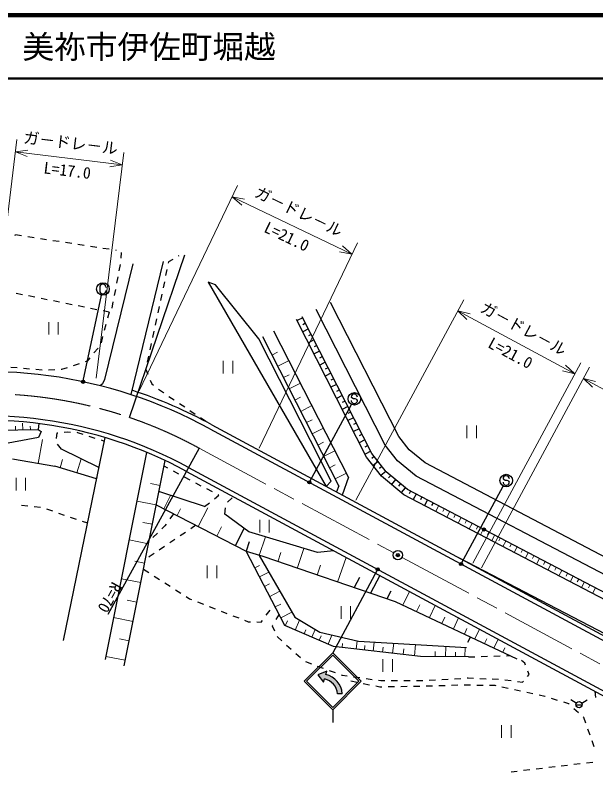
# Model space of a CAD drawing. Units: millimetres, scale not verified. Extents: x 40000 to 680000, y 20000 to 380000.
# Drawn here: x 403861 to 495626, y 259706 to 380000 of the extents above; entities that cross this region are included whole.
import ezdxf
from ezdxf.enums import TextEntityAlignment as Align

# ---------------------------------------------------------------- set-up
doc = ezdxf.new("R2010")
doc.units = ezdxf.units.MM
doc.header["$LTSCALE"] = 1000
doc.header["$PDMODE"] = 32
doc.header["$PDSIZE"] = 500
doc.linetypes.add('CHAIN', pattern=[18.5, 12, -1.5, 3.5, -1.5])
for name, color, linetype, lineweight in [('M-BGD-RSTR', 7, 'Continuous', 25), ('M-BMK', 2, 'CHAIN', 13), ('M-BMK-SRVR', 3, 'Continuous', 25), ('M-STR-HTXT', 7, 'Continuous', 13), ('M-STR-STRC', 7, 'Continuous', 25), ('M-TTL', 2, 'Continuous', 140), ('M-TTL-LINE', 7, 'Continuous', 50)]:
    doc.layers.add(name, color=color, linetype=linetype, lineweight=lineweight)
doc.layers.add('M-TTL-TXT', color=7, linetype='Continuous')
doc.styles.add('@ＭＳ ゴシック', font='')
doc.styles.add('ＭＳ ゴシック', font='')
doc.styles.get('@ＭＳ ゴシック').set_extended_font_data('@MS Gothic')
doc.styles.get('ＭＳ ゴシック').set_extended_font_data('MS Gothic')

msp = doc.modelspace()

# ---------------------------------------------------------------- hatches: boundary and pattern name
at = {"layer": 'M-STR-STRC'}
msp.add_hatch(color=256, dxfattribs=at).paths.add_polyline_path([(452744, 275014), (452579, 274495), (451667, 275679), (453137, 276243), (452971, 275724), (453009, 275715), (453065, 275701), (453122, 275687), (453177, 275671), (453233, 275654), (453288, 275636), (453343, 275618), (453398, 275598), (453452, 275577), (453506, 275556), (453560, 275533), (453613, 275510), (453665, 275485), (453718, 275460), (453770, 275434), (453821, 275407), (453872, 275379), (453922, 275350), (453972, 275320), (454021, 275290), (454070, 275258), (454118, 275226), (454166, 275193), (454213, 275159), (454260, 275124), (454306, 275089), (454351, 275052), (454396, 275015), (454439, 274977), (454483, 274938), (454525, 274899), (454567, 274859), (454608, 274818), (454649, 274776), (454689, 274734), (454728, 274691), (454766, 274647), (454803, 274603), (454840, 274558), (454876, 274512), (454911, 274466), (454945, 274419), (454979, 274372), (455012, 274324), (455043, 274275), (455074, 274226), (455104, 274176), (455134, 274126), (455162, 274075), (455189, 274024), (455216, 273973), (455242, 273920), (455266, 273868), (455290, 273815), (455313, 273762), (455335, 273708), (455356, 273654), (455376, 273599), (455395, 273544), (455413, 273489), (455430, 273434), (455447, 273378), (455462, 273322), (455476, 273266), (455489, 273209), (455502, 273152), (455513, 273095), (455523, 273038), (455532, 272981), (455541, 272924), (455548, 272866), (455554, 272808), (455560, 272750), (455564, 272692), (454821, 272691), (454816, 272736), (454811, 272781), (454806, 272826), (454799, 272870), (454792, 272915), (454784, 272959), (454775, 273004), (454766, 273048), (454755, 273092), (454744, 273135), (454732, 273179), (454720, 273222), (454706, 273265), (454692, 273308), (454677, 273351), (454662, 273393), (454645, 273435), (454628, 273477), (454611, 273518), (454592, 273560), (454573, 273600), (454553, 273641), (454532, 273681), (454511, 273721), (454489, 273760), (454466, 273799), (454443, 273838), (454419, 273876), (454394, 273914), (454368, 273951), (454342, 273988), (454316, 274024), (454288, 274060), (454261, 274096), (454232, 274131), (454203, 274165), (454173, 274199), (454143, 274232), (454112, 274265), (454080, 274298), (454048, 274329), (454016, 274360), (453983, 274391), (453949, 274421), (453915, 274451), (453880, 274480), (453845, 274508), (453809, 274535), (453773, 274562), (453736, 274589), (453699, 274614), (453662, 274640), (453624, 274664), (453586, 274688), (453547, 274711), (453508, 274733), (453468, 274755), (453428, 274776), (453388, 274796), (453347, 274816), (453306, 274835), (453265, 274853), (453223, 274870), (453181, 274887), (453139, 274903), (453097, 274918), (453054, 274933), (453011, 274947), (452968, 274960), (452924, 274972), (452881, 274983), (452837, 274994), (452793, 275004)])

# ---------------------------------------------------------------- linework, layer by layer
at = {"layer": 'M-BGD-RSTR'}
for p, q in [((403864, 345180), (403888, 345294)), ((403888, 345294), (404876, 345143)), ((405865, 344992), (406853, 344841)), ((407842, 344690), (408831, 344539)), ((409819, 344388), (410808, 344237)), ((411796, 344086), (412785, 343935)), ((413773, 343784), (414762, 343633)), ((415750, 343482), (416739, 343331)), ((417727, 343180), (418716, 343029)), ((419704, 342878), (419795, 342864)), ((420605, 342459), (420566, 341552)), ((421906, 316382), (430678, 342084)), ((429712, 341952), (429631, 341903)), ((422442, 340666), (417966, 322386)), ((420439, 340563), (420251, 339581)), ((427226, 341052), (422160, 319988)), ((428098, 340979), (428054, 340774)), ((428775, 341387), (428098, 340979)), ((427847, 339796), (427640, 338817)), ((420063, 338599), (419875, 337616)), ((427432, 337839), (427225, 336861)), ((435540, 337367), (434382, 337791)), ((434382, 337791), (453034, 305470)), ((442351, 328825), (435540, 337367)), ((404995, 335790), (404014, 335987)), ((419687, 336634), (419499, 335652)), ((427018, 335882), (426810, 334904)), ((406955, 335395), (405975, 335592)), ((408916, 335000), (407936, 335198)), ((410877, 334605), (409896, 334803)), ((419311, 334670), (419123, 333688)), ((464471, 313367), (453670, 334587)), ((412837, 334211), (411857, 334408)), ((414798, 333816), (413818, 334013)), ((416759, 333421), (415778, 333618)), ((418719, 333026), (417739, 333224)), ((426603, 333926), (426396, 332948)), ((462353, 312016), (451442, 333453)), ((418719, 333026), (418460, 332060)), ((449299, 332151), (448408, 331697)), ((460236, 310665), (449214, 332318)), ((418201, 331094), (417942, 330129)), ((426188, 331969), (425981, 330991)), ((459389, 310125), (448322, 331865)), ((449746, 331273), (449300, 331046)), ((425774, 330013), (425566, 329035)), ((456530, 306924), (444758, 330050)), ((450193, 330395), (449302, 329941)), ((417683, 329163), (417424, 328197)), ((453808, 306319), (442351, 328825)), ((454989, 305541), (442975, 329143)), ((450640, 329517), (450194, 329290)), ((451087, 328639), (450196, 328185)), ((416952, 327341), (416310, 326575)), ((425359, 328056), (425152, 327078)), ((451534, 327761), (451088, 327534)), ((424944, 326100), (424737, 325122)), ((451981, 326882), (451089, 326429)), ((452428, 326004), (451982, 325778)), ((413981, 324870), (413031, 324558)), ((415226, 325279), (414931, 325182)), ((415668, 325808), (415226, 325279)), ((452875, 325126), (451983, 324673)), ((404147, 324214), (403151, 324300)), ((406140, 324042), (405144, 324128)), ((408133, 323871), (407136, 323957)), ((410129, 323902), (409130, 323858)), ((411176, 323949), (411128, 323946)), ((412081, 324246), (411176, 323949)), ((424530, 324143), (424495, 323981)), ((424495, 323981), (424815, 323211)), ((453322, 324248), (452876, 324021)), ((453769, 323370), (452877, 322916)), ((454216, 322492), (453770, 322265)), ((417670, 321709), (417279, 321401)), ((417966, 322386), (417670, 321709)), ((425198, 322287), (425436, 321714)), ((425436, 321714), (425737, 321483)), ((454662, 321614), (453771, 321160)), ((426531, 320874), (427275, 320303)), ((427275, 320303), (427326, 320269)), ((455109, 320736), (454664, 320509)), ((428156, 319711), (428986, 319153)), ((455556, 319858), (454665, 319404)), ((456003, 318980), (455558, 318753)), ((429816, 318595), (430646, 318037)), ((456450, 318102), (455559, 317648)), ((431476, 317479), (432306, 316921)), ((456897, 317224), (456452, 316997)), ((407586, 315411), (407469, 314491)), ((433135, 316363), (433965, 315805)), ((434933, 315216), (553977, 251121)), ((457344, 316345), (456453, 315892)), ((457791, 315467), (457346, 315241)), ((392019, 314158), (407469, 314491)), ((407469, 314491), (407944, 314158)), ((407944, 314158), (407516, 313207)), ((411616, 314051), (412141, 314099)), ((412141, 314099), (412613, 314076)), ((413612, 314028), (413699, 314023)), ((413699, 314023), (414568, 313741)), ((434599, 314601), (553645, 250504)), ((458238, 314589), (457347, 314136)), ((407516, 313207), (394111, 310688)), ((410361, 313074), (410506, 313947)), ((410506, 313947), (410621, 313958)), ((418032, 313211), (411444, 281086)), ((415519, 313433), (416470, 313124)), ((417421, 312815), (417918, 312654)), ((458685, 313711), (458240, 313484)), ((459139, 312820), (458248, 312366)), ((466107, 311279), (464471, 313367)), ((411152, 311363), (410569, 312175)), ((459592, 311929), (459147, 311702)), ((464305, 309526), (462353, 312016)), ((417060, 308470), (411152, 311363)), ((424631, 310861), (418082, 278117)), ((432929, 311525), (418514, 285215)), ((460046, 311038), (459155, 310584)), ((462503, 307773), (460236, 310665)), ((468636, 309183), (466107, 311279)), ((403448, 309848), (410131, 308654)), ((421075, 277091), (427559, 309555)), ((461782, 307071), (459389, 310125)), ((460598, 310203), (460204, 309895)), ((461214, 309416), (460427, 308799)), ((467243, 307090), (464305, 309526)), ((559571, 261511), (468636, 309183)), ((416692, 306674), (410131, 308654)), ((427970, 308355), (427382, 308668)), ((431247, 308455), (550327, 244341)), ((461831, 308629), (461438, 308321)), ((416835, 307374), (416692, 306674)), ((429736, 307416), (428853, 307886)), ((431502, 306477), (430619, 306947)), ((430924, 307834), (549995, 243725)), ((456530, 306924), (455552, 304114)), ((462448, 307842), (461661, 307225)), ((465292, 304161), (461782, 307071)), ((465849, 304998), (462503, 307773)), ((463206, 307190), (462887, 306805)), ((558386, 259309), (467243, 307090)), ((433268, 305538), (432385, 306008)), ((453808, 306319), (453034, 305470)), ((463976, 306551), (463338, 305782)), ((464746, 305913), (464427, 305528)), ((433789, 302275), (426581, 304659)), ((435034, 304599), (434151, 305069)), ((454989, 305541), (454660, 304595)), ((465515, 305275), (464877, 304505)), ((557201, 257108), (465849, 304998)), ((466356, 304733), (466124, 304290)), ((435350, 303525), (436031, 304069)), ((436031, 304069), (435917, 304130)), ((437425, 302986), (438144, 303681)), ((556736, 256222), (465292, 304161)), ((467241, 304268), (466777, 303383)), ((468127, 303804), (467895, 303361)), ((469013, 303340), (468548, 302454)), ((404853, 302526), (405846, 302411)), ((406840, 302297), (407833, 302183)), ((426159, 302548), (440387, 295224)), ((433789, 302275), (434569, 302900)), ((436997, 301097), (437114, 302090)), ((469898, 302876), (469666, 302433)), ((408793, 301921), (409735, 301587)), ((410677, 301253), (411620, 300918)), ((428877, 301149), (428300, 300332)), ((440794, 298281), (436997, 301097)), ((412562, 300584), (413516, 300282)), ((414469, 299979), (415267, 299725)), ((427511, 299217), (427056, 298776)), ((427722, 299516), (427511, 299217)), ((432431, 299319), (431602, 298760)), ((438674, 296106), (440070, 298818)), ((426337, 298081), (425618, 297385)), ((430773, 298201), (429944, 297642)), ((451663, 295008), (440794, 298281)), ((427457, 295965), (426628, 295406)), ((429115, 297083), (428286, 296524)), ((440826, 296682), (440387, 295224)), ((425798, 294847), (425021, 294323)), ((440387, 295224), (442975, 294448)), ((446497, 283450), (440387, 295224)), ((454203, 295300), (451663, 295008)), ((425021, 294323), (424970, 294287)), ((442411, 294541), (448040, 284809)), ((442975, 294448), (463934, 287268)), ((554560, 252203), (474104, 294125)), ((424129, 292383), (424971, 291843)), ((425812, 291302), (426654, 290762)), ((461512, 291365), (460027, 288606)), ((427495, 290221), (428336, 289681)), ((458285, 291070), (457437, 289494)), ((429178, 289141), (430019, 288600)), ((463254, 288902), (462617, 287719)), ((430861, 288060), (431404, 287711)), ((431404, 287711), (431734, 287582)), ((432665, 287217), (433596, 286852)), ((434527, 286487), (435458, 286122)), ((444745, 286679), (444790, 286739)), ((463934, 287268), (483146, 278211)), ((436389, 285757), (437320, 285392)), ((443535, 285087), (444140, 285883)), ((445559, 285257), (445045, 284400)), ((438251, 285027), (439182, 284662)), ((440113, 284297), (440677, 284076)), ((440677, 284076), (441071, 284063)), ((442071, 284030), (442716, 284009)), ((442716, 284009), (442930, 284290)), ((448040, 284809), (451993, 282401)), ((444530, 283542), (444457, 283420)), ((444457, 283420), (444837, 282651)), ((454154, 280178), (446497, 283450)), ((445279, 281754), (445351, 281609)), ((445351, 281609), (445978, 281053)), ((451993, 282401), (458106, 280980)), ((475834, 281658), (475369, 280773)), ((446727, 280390), (447475, 279727)), ((458106, 280980), (475211, 279992)), ((467924, 278572), (454154, 280178)), ((448224, 279064), (448973, 278401)), ((475520, 278510), (467924, 278572)), ((475520, 278510), (476519, 278541)), ((477519, 278571), (478518, 278602)), ((479518, 278632), (480517, 278662)), ((481517, 278693), (482088, 278710)), ((484399, 277540), (483899, 277945)), ((449732, 277756), (450670, 277410)), ((451609, 277065), (452547, 276720)), ((484527, 277207), (484399, 277540)), ((453486, 276374), (454424, 276029)), ((455363, 275684), (455560, 275611)), ((455560, 275611), (456342, 275503)), ((484846, 275412), (485104, 275705)), ((485104, 275705), (484886, 276273)), ((456920, 274699), (457901, 274505)), ((457333, 275365), (458323, 275228)), ((458882, 274311), (459863, 274116)), ((459314, 275091), (460304, 274954)), ((461295, 274817), (461676, 274764)), ((461676, 274764), (462291, 274764)), ((463291, 274764), (464291, 274764)), ((465291, 274764), (466291, 274764)), ((467291, 274764), (468291, 274764)), ((469290, 274805), (470288, 274866)), ((471286, 274928), (472284, 274990)), ((473282, 275052), (474280, 275114)), ((475278, 275176), (475460, 275188)), ((475460, 275188), (476277, 275152)), ((477276, 275109), (478275, 275065)), ((479275, 275022), (480274, 274978)), ((481270, 274899), (482261, 274768)), ((483252, 274637), (484069, 274529)), ((484069, 274529), (484185, 274661)), ((460844, 273922), (461493, 273794)), ((461493, 273794), (461831, 273799)), ((462831, 273814), (463831, 273829)), ((464831, 273844), (465830, 273859)), ((466830, 273873), (467830, 273888)), ((468830, 273918), (469829, 273947)), ((470829, 273977), (471828, 274007)), ((472828, 274037), (473828, 274067)), ((474827, 274075), (475827, 274066)), ((476827, 274057), (477827, 274048)), ((478827, 274040), (479689, 274032)), ((479689, 274032), (479824, 274003)), ((480801, 273791), (481779, 273579)), ((482756, 273367), (483733, 273155)), ((495477, 273078), (495604, 272086)), ((484710, 272943), (485688, 272731)), ((486665, 272519), (487597, 272317)), ((487597, 272317), (487641, 272303)), ((488593, 271998), (489546, 271692)), ((490498, 271387), (491312, 271126)), ((491312, 271126), (491420, 271029)), ((492550, 271203), (491684, 271703)), ((492483, 270953), (493483, 270953)), ((493416, 271203), (494282, 271703)), ((492163, 270360), (492907, 269691)), ((493650, 269022), (493694, 268983)), ((493694, 268983), (494005, 268095)), ((494336, 267151), (494666, 266207)), ((494997, 265264), (495328, 264320)), ((489182, 261112), (488189, 260993)), ((491168, 261349), (490175, 261231)), ((493154, 261587), (492161, 261468)), ((495140, 261824), (494147, 261706)), ((483225, 260399), (482232, 260281)), ((485210, 260637), (484218, 260518)), ((487196, 260874), (486203, 260756))]:
    msp.add_line(p, q, dxfattribs=at)
at = {"layer": 'M-BGD-RSTR', "lineweight": 13}
for p, q in [((409149, 331477), (409149, 329477)), ((410649, 331477), (410649, 329477)), ((436742, 325345), (436742, 323345)), ((438242, 325345), (438242, 323345)), ((475257, 315093), (475257, 313093)), ((476757, 315093), (476757, 313093)), ((404007, 306851), (404007, 304851)), ((405507, 306851), (405507, 304851)), ((442521, 300198), (442521, 298198)), ((444021, 300198), (444021, 298198)), ((434203, 292980), (434203, 290980)), ((435703, 292980), (435703, 290980)), ((455378, 286539), (455378, 284539)), ((456878, 286539), (456878, 284539)), ((461981, 278165), (461981, 276165)), ((463481, 278165), (463481, 276165)), ((480741, 267698), (480741, 265698)), ((482241, 267698), (482241, 265698))]:
    msp.add_line(p, q, dxfattribs=at)
at = {"layer": 'M-BGD-RSTR', "lineweight": 18}
for p, q in [((444446, 326254), (445337, 326707)), ((445353, 324471), (447136, 325379)), ((446261, 322689), (447152, 323143)), ((447168, 320907), (448950, 321814)), ((448075, 319124), (448966, 319578)), ((448982, 317342), (450765, 318249)), ((405047, 314439), (405024, 315496)), ((449890, 315560), (450781, 316013)), ((403917, 314414), (403903, 315019)), ((406258, 314465), (406246, 314993)), ((450797, 313777), (452579, 314684)), ((407504, 309123), (408174, 312874)), ((451704, 311995), (452595, 312448)), ((452611, 310212), (454394, 311120)), ((410944, 308409), (411345, 309740)), ((413606, 307605), (414278, 309832)), ((453519, 308430), (454410, 308884)), ((454426, 306648), (456208, 307555)), ((426772, 305616), (425238, 305923)), ((426159, 302548), (423091, 303161)), ((427339, 301940), (428425, 304049)), ((432778, 299141), (434295, 302089)), ((470784, 302411), (470320, 301526)), ((471670, 301947), (471438, 301504)), ((429448, 300855), (429991, 301909)), ((472555, 301483), (472091, 300597)), ((473441, 301018), (473209, 300575)), ((425546, 299478), (424011, 299785)), ((474327, 300554), (473862, 299668)), ((475212, 300090), (474980, 299647)), ((476098, 299625), (475634, 298740)), ((435726, 297624), (436485, 299098)), ((476984, 299161), (476752, 298718)), ((477800, 298564), (477405, 297811)), ((442411, 294541), (443409, 297494)), ((478755, 298232), (478523, 297790)), ((479641, 297768), (479176, 296882)), ((480526, 297304), (480294, 296861)), ((424933, 296408), (421863, 297021)), ((481412, 296840), (480948, 295954)), ((482298, 296375), (482066, 295932)), ((445364, 293543), (445863, 295019)), ((448416, 292511), (449481, 295665)), ((483183, 295911), (482719, 295025)), ((484069, 295447), (483837, 295004)), ((484955, 294982), (484491, 294097)), ((424320, 293337), (422784, 293643)), ((454827, 290345), (456148, 294253)), ((485841, 294518), (485608, 294075)), ((486726, 294054), (486262, 293168)), ((487612, 293589), (487380, 293147)), ((441748, 292602), (442467, 292975)), ((451569, 291446), (452102, 293023)), ((488498, 293125), (488033, 292239)), ((489383, 292661), (489151, 292218)), ((442494, 291164), (443932, 291910)), ((490269, 292196), (489805, 291311)), ((491155, 291732), (490922, 291289)), ((492040, 291268), (491576, 290382)), ((423706, 290265), (420634, 290878)), ((443276, 289657), (444066, 290066)), ((492926, 290804), (492694, 290361)), ((493812, 290339), (493347, 289454)), ((444096, 288077), (445676, 288897)), ((465137, 286700), (466157, 288864)), ((494697, 289875), (494465, 289432)), ((495583, 289411), (495119, 288525)), ((423093, 287192), (421556, 287499)), ((444955, 286421), (445823, 286871)), ((467301, 285681), (467811, 286762)), ((469349, 284715), (470263, 286654)), ((445856, 284686), (447591, 285586)), ((422479, 284118), (419405, 284732)), ((446537, 283433), (446876, 284228)), ((448126, 282754), (448805, 284343)), ((471288, 283801), (471745, 284771)), ((473123, 282936), (473941, 284673)), ((449514, 282160), (449774, 282767)), ((450728, 281642), (451246, 282855)), ((474859, 282118), (475269, 282986)), ((476503, 281343), (477237, 282899)), ((451892, 281144), (452194, 281852)), ((453307, 280539), (453912, 281955)), ((421865, 281044), (420327, 281351)), ((455516, 280019), (455590, 280654)), ((457756, 279758), (457904, 281027)), ((459067, 279605), (459148, 280301)), ((460460, 279442), (460622, 280835)), ((463509, 279087), (463693, 280658)), ((466950, 278686), (467156, 280458)), ((478060, 280609), (478426, 281387)), ((479532, 279915), (480190, 281309)), ((461939, 279270), (462030, 280055)), ((465178, 278892), (465281, 279778)), ((470255, 278553), (470262, 279375)), ((471898, 278540), (471912, 280183)), ((473464, 278527), (473470, 279273)), ((474955, 278515), (474967, 280006)), ((480927, 279258), (481255, 279955)), ((421251, 277968), (418175, 278582))]:
    msp.add_line(p, q, dxfattribs=at)
for radius in [150, 120, 90, 60, 30]:
    msp.add_circle((477948, 298655), radius, dxfattribs=at)
at = {"layer": 'M-BGD-RSTR'}
msp.add_circle((492983, 270953), 500, dxfattribs=at)
for radius, start, end in [(73500, 61.28249, 103.33649), (74200, 61.29452, 71.91798), (66500, 61.28249, 103.23972), (65800, 61.26933, 103.2292)]:
    msp.add_arc((399294, 250135), radius, start, end, dxfattribs=at)
msp.add_point((477948, 298655), dxfattribs=at)
at = {"layer": 'M-BMK'}
for p, q in [((432929, 311525), (463682, 294967)), ((465003, 294256), (551326, 247778))]:
    msp.add_line(p, q, dxfattribs=at)
msp.add_arc((399294, 250135), 70000, 61.28249, 103.28992, dxfattribs=at)
at = {"layer": 'M-BMK-SRVR'}
msp.add_circle((464343, 294611), 750, dxfattribs=at)
msp.add_point((464343, 294611), dxfattribs=at)
at = {"layer": 'M-STR-HTXT'}
for p, q in [((399790, 324627), (404136, 360364)), ((405875, 358659), (403894, 358378)), ((403894, 358378), (420770, 356326)), ((403894, 358378), (405750, 357631)), ((416666, 322575), (421011, 358311)), ((418790, 356045), (420770, 356326)), ((420770, 356326), (418915, 357073)), ((423468, 320597), (439012, 353068)), ((438148, 351264), (457090, 342197)), ((440114, 350897), (438148, 351264)), ((438148, 351264), (439667, 349963)), ((442410, 311530), (457953, 344001)), ((457090, 342197), (455571, 343498)), ((455124, 342565), (457090, 342197)), ((457696, 303301), (474762, 334998)), ((492304, 323282), (473814, 333238)), ((475760, 332777), (473814, 333238)), ((473814, 333238), (475270, 331866)), ((476186, 293345), (493252, 325043)), ((477542, 292616), (494608, 324313)), ((490358, 323742), (492304, 323282)), ((492304, 323282), (490849, 324654)), ((570238, 281322), (493660, 322552)), ((495606, 322092), (493660, 322552)), ((493660, 322552), (495115, 321181))]:
    msp.add_line(p, q, dxfattribs=at)
at = {"layer": 'M-STR-STRC'}
for p, q in [((417217, 336946), (417217, 336446)), ((414626, 322172), (417509, 335718)), ((457068, 319467), (456969, 319585)), ((457313, 319327), (457068, 319467)), ((457614, 319325), (457313, 319327)), ((457859, 319213), (457614, 319325)), ((457965, 319077), (457859, 319213)), ((450424, 306251), (456990, 318446)), ((481067, 306545), (480968, 306663)), ((481312, 306406), (481067, 306545)), ((481613, 306403), (481312, 306406)), ((481858, 306292), (481613, 306403)), ((481964, 306155), (481858, 306292)), ((474423, 293329), (480989, 305524)), ((461084, 292221), (454044, 279145)), ((449543, 274645), (454043, 279145)), ((458544, 274645), (454044, 279145)), ((449897, 274646), (454043, 278792)), ((458190, 274645), (454045, 278790)), ((453137, 276243), (451667, 275679)), ((451667, 275679), (452579, 274495)), ((452971, 275724), (453137, 276243)), ((449544, 274645), (454043, 270145)), ((449897, 274646), (454043, 270499)), ((452579, 274495), (452744, 275014)), ((454043, 270498), (458190, 274645)), ((454044, 270145), (458544, 274645)), ((455564, 272692), (454821, 272691)), ((454044, 270145), (454044, 268145))]:
    msp.add_line(p, q, dxfattribs=at)
for centre, radius in [((417717, 336696), 1000), ((414595, 322025), 150), ((414595, 322025), 120), ((414595, 322025), 90), ((414595, 322025), 60), ((414595, 322025), 30), ((457464, 319326), 1000), ((481463, 306405), 1000), ((450353, 306119), 150), ((450353, 306119), 120), ((450353, 306119), 90), ((450353, 306119), 60), ((450353, 306119), 30), ((461155, 292353), 150), ((461155, 292353), 120), ((461155, 292353), 90), ((461155, 292353), 60), ((461155, 292353), 30), ((474352, 293197), 150), ((474352, 293197), 120), ((474352, 293197), 90), ((474352, 293197), 60), ((474352, 293197), 30)]:
    msp.add_circle(centre, radius, dxfattribs=at)
for centre, radius, start, end in [((417717, 336946), 500, 360, 180), ((417717, 336446), 500, 180, 360), ((457469, 319581), 500, 359.55488, 179.55488), ((457465, 319081), 500, 179.55488, 359.55488), ((481468, 306659), 500, 359.55488, 179.55488), ((481464, 306159), 500, 179.55488, 359.55488), ((452244, 272478), 3327, 3.70323, 77.37188), ((452244, 272478), 2586, 4.73997, 78.83443)]:
    msp.add_arc(centre, radius, start, end, dxfattribs=at)
for p in [(414595, 322025), (450353, 306119), (461155, 292353), (474352, 293197)]:
    msp.add_point(p, dxfattribs=at)
at = {"layer": 'M-TTL'}
msp.add_line((680000, 380000), (40000, 380000), dxfattribs=at)
at = {"layer": 'M-TTL-LINE'}
msp.add_line((40000, 370000), (680000, 370000), dxfattribs=at)

# ---------------------------------------------------------------- texts
at = {"layer": 'M-BGD-RSTR', "style": 'ＭＳ ゴシック'}
msp.add_text('R=70', height=1833, rotation=241.282, dxfattribs=at).set_placement((418724, 290801), align=Align.BOTTOM_LEFT)
at = {"layer": 'M-STR-HTXT', "style": 'ＭＳ ゴシック'}
for rotation, p in [(353.067, (412453, 358345)), (334.42, (448051, 347633)), (331.701, (483533, 329140))]:
    msp.add_text('ガ－ドレ－ル', height=1833, rotation=rotation, dxfattribs=at).set_placement(p, align=Align.BOTTOM_CENTER)
at = {"layer": 'M-STR-HTXT', "style": '@ＭＳ ゴシック'}
for s, rotation, p in [('L=17.0', 353.067, (412211, 356359)), ('L=21.0', 334.42, (447187, 345829)), ('L=21.0', 331.701, (482585, 327379))]:
    msp.add_text(s, height=1833, rotation=rotation, dxfattribs=at).set_placement(p, align=Align.TOP_CENTER)
at = {"layer": 'M-TTL-TXT', "style": 'ＭＳ ゴシック'}
msp.add_text('美祢市伊佐町堀越', height=3666, dxfattribs=at).set_placement((405024, 375000), align=Align.MIDDLE_LEFT)

doc.saveas('drawing.dxf')
